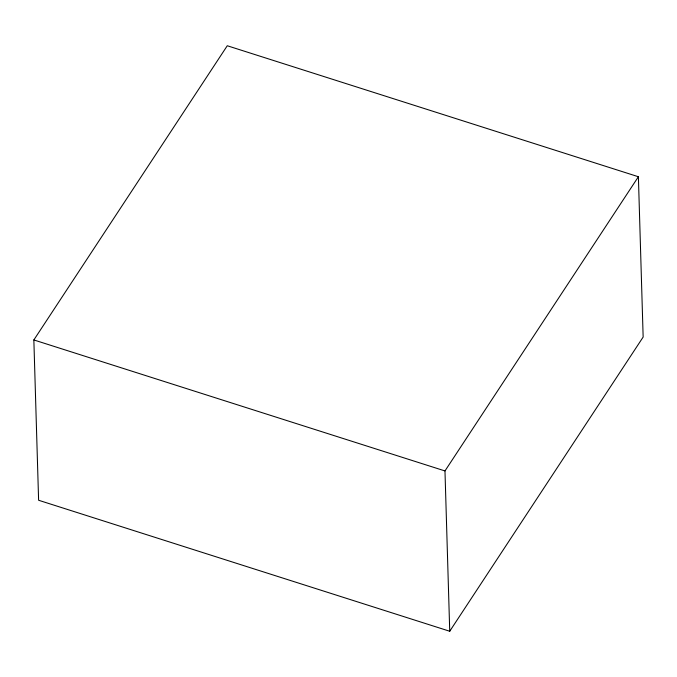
<?xml version="1.0" encoding="UTF-8"?>
<svg xmlns="http://www.w3.org/2000/svg" width="677" height="677" viewBox="0 0 677 677"><rect width="100%" height="100%" fill="white"/><g stroke="black" fill="none" stroke-linecap="round" stroke-linejoin="round"><path stroke-width="1.02" d="M33.85 339.947L227.269 45.748L638.394 176.739L643.15 337.053L449.731 631.252L38.606 500.261L33.85 339.947L444.975 470.938L449.731 631.252M444.975 470.938L638.394 176.739"/></g></svg>
